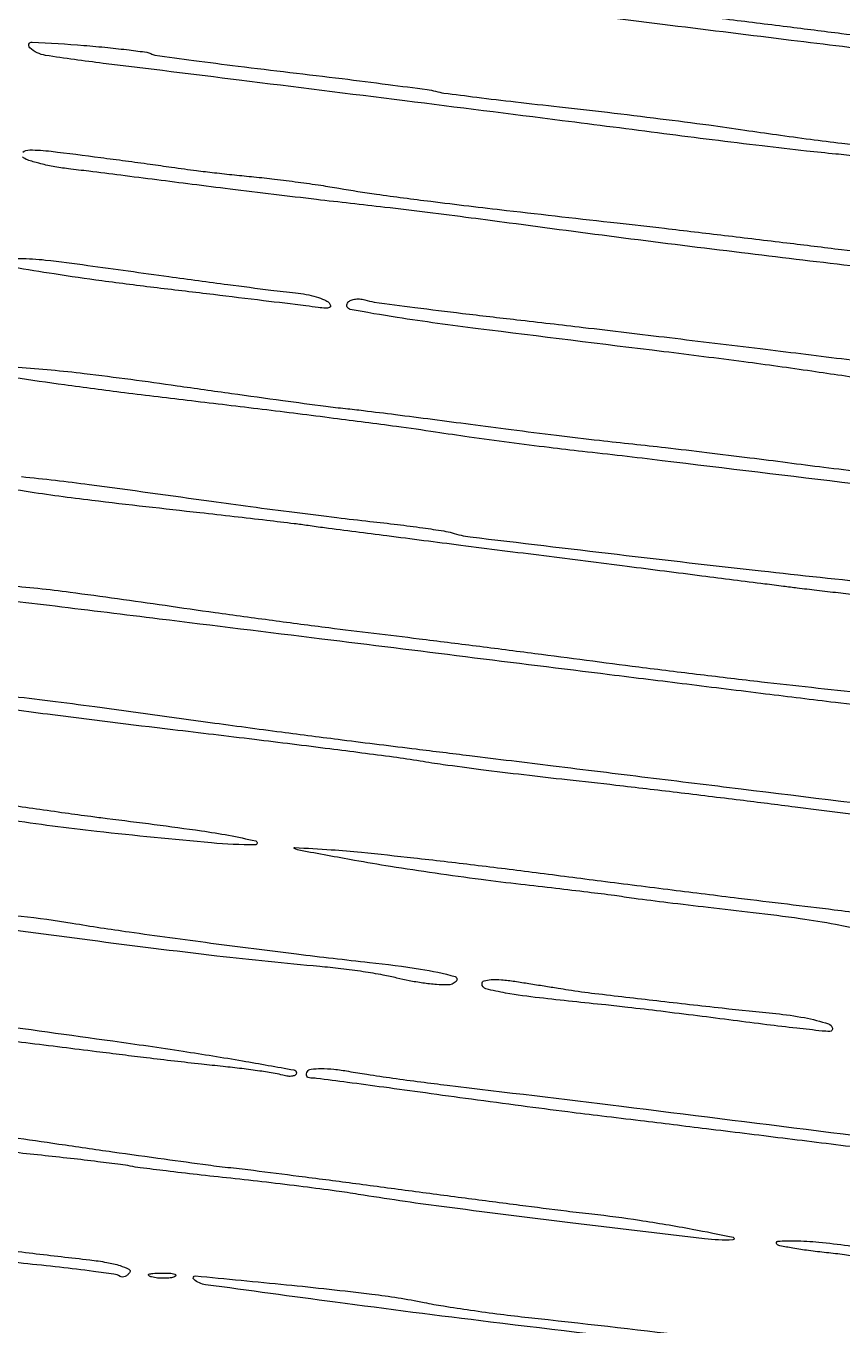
# Model space of a CAD drawing. Extents: x 0 to 1897, y 0 to 3427.
# Drawn here: x 107 to 212.6, y 2956 to 3124 of the extents above; entities that cross this region are included whole.
import ezdxf

# ---------------------------------------------------------------- set-up
doc = ezdxf.new("R2010")
doc.units = 0
doc.header["$MEASUREMENT"] = 0

msp = doc.modelspace()

# ---------------------------------------------------------------- linework, layer by layer
for points in [[(226, 3119.643799, 0.000016), (219.245846, 3120.475329, 0.000003), (205.98125, 3122.107869, 0.000003), (190.348975, 3124.031636, 0.000003), (174, 3126.043424, -0.000282), (157.977867, 3128.024092, -0.00037)], [(261.781234, 3129.592294, -0.000258), (204.515234, 3136.454312, -0.002725)], [(133.5, 3133.088772, 0.000178), (154.437853, 3130.286945, 0.00081)], [(189.925044, 3125.804155, -0.000371), (197.528125, 3124.87336, -0.000368), (205.461699, 3123.89021, -0.000525), (212.5, 3123.00524, 0.001384), (222.527418, 3121.761914, 0.002544), (230.698069, 3120.813922, 0.002885), (237.075249, 3120.1441, 0.011465), (241, 3119.845434, -0.017575), (242.120903, 3119.746347, -0.000261), (248.66875, 3118.931294, -0.00071), (256.268647, 3117.970282, -0.000469), (265, 3116.845258, 0.000768), (274.017919, 3115.688782, 0.000922), (282.50625, 3114.629359, 0.000788), (289.661503, 3113.76115, 0.006151), (293, 3113.402995, -0.010375), (302.862441, 3112.260585, -0.002252), (319.834371, 3109.858941, -0.000298), (338.738973, 3107.085395, -0.161156)], [(214.529474, 3107.101167, 0.009947), (211.75, 3107.415358, -0.004764), (207.972164, 3107.802786, -0.001427), (202.223437, 3108.464352, -0.00143), (195.774564, 3109.243852, -0.001549), (189.5, 3110.040247, 0.000888), (176.381639, 3111.722923, 0.000253), (155.994384, 3114.29072, 0.000266), (134.573817, 3116.966105, 0.000478), (117, 3119.134491, -0.007568), (109.550756, 3120.161071, -0.150328), (107.501754, 3121.152132, -0.6977), (107.809572, 3121.887368, -0.009979), (114.5, 3121.458484, -0.003889), (117.612739, 3121.172083, -0.005725), (120.341649, 3120.867981, -0.00285), (122.646856, 3120.57099, -0.101946), (123.152421, 3120.393847, 0.101269), (123.696904, 3120.202247, 0.000673), (128.709045, 3119.520617, 0.002631), (134.455774, 3118.777726, 0.001674), (141.152421, 3117.970589, -0.001291), (147.908366, 3117.161551, -0.001894), (153.844774, 3116.412266, -0.000889), (158.895844, 3115.746139, -0.034965), (160, 3115.519094, 0.035892), (161.078074, 3115.299494, 0.001251), (165.31875, 3114.759346, 0.002327), (170.335639, 3114.156781, 0.001624), (176, 3113.521807, -0.002305), (182.247058, 3112.812889, -0.001796), (189.03125, 3111.986599, -0.001815), (195.347651, 3111.170946, -0.004411), (200, 3110.511176, 0.002885), (204.076705, 3109.920341, 0.002313), (208.471875, 3109.329938, 0.002338), (212.541437, 3108.821765, 0.005949), (215.5, 3108.502025, -0.003858)], [(106.58714, 3107.649403, -0.167757), (107.489491, 3107.9518, -0.027584), (110.283314, 3107.772152, -0.003009), (116.677641, 3106.96618, -0.000504), (119.89245, 3106.538006, -0.000515), (123.083432, 3106.106386, -0.000499), (125.854097, 3105.725895, -0.002153), (127.5, 3105.490967, 0.00618), (129.052569, 3105.282106, 0.001941), (131.38125, 3105.007262, 0.001938), (133.982848, 3104.720656, 0.002146), (136.5, 3104.464144, -0.005375), (139.161486, 3104.175547, -0.003576), (142.20625, 3103.790131, -0.0036), (145.155909, 3103.373663, -0.007027), (147.5, 3102.991722, 0.009633), (152.348653, 3102.227611, 0.003339), (159.371174, 3101.306905, 0.002381), (169.178874, 3100.134997, 0.000801), (183.5, 3098.516151, -0.001202), (189.620063, 3097.819371, -0.000596), (197.38125, 3096.907468, -0.000591), (205.426121, 3095.942864, -0.000867), (212.5, 3095.073749, 0.000934), (224.342618, 3093.620345, 0.000719)], [(213.693386, 3092.959467, -0.000662), (199.55619, 3094.655933, -0.001595), (184.313462, 3096.554909, -0.001733), (169.5, 3098.500621, 0.001681), (164.596902, 3099.145147, 0.001101), (158.940625, 3099.856689, 0.001107), (153.426362, 3100.525648, 0.002124), (149, 3101.03363, -0.00155), (144.573605, 3101.536466, -0.000808), (139.059375, 3102.189233, -0.000804), (133.40308, 3102.877315, -0.001228), (128.5, 3103.494, 0.000283), (123.921884, 3104.078607, 0.000269), (119.2625, 3104.668362, 0.000267), (115.140754, 3105.185582, 0.000949), (112.5, 3105.510438, -0.014988), (110.51597, 3105.811262, -0.018501), (108.689688, 3106.214765, -0.01711), (107.201435, 3106.656714, -0.115084), (106.55, 3107.057943, -0.453974)], [(104.762824, 3037.393009, -0.003684), (110.12098, 3036.761782, -0.002896), (115.918371, 3036.00133, 0.000275), (130.853218, 3033.962606, 0.001087), (140.043088, 3032.733599, 0.00144), (147.899083, 3031.723363, 0.000796), (157.5, 3030.532372, -0.000047), (164.387207, 3029.688489, -0.000013), (175.2, 3028.362281, -0.000013), (187.443767, 3026.859908, -0.000014), (199.5, 3025.379882, 0.000174), (225.303967, 3022.22058, 0.000807)], [(217.5, 3035.824808, -0.000469), (211.70076, 3036.528766, -0.000133), (202.68125, 3037.634638, -0.000134), (192.495287, 3038.889044, -0.000142), (182.5, 3040.125561, 0.000057), (145.264908, 3044.738354, 0.000278), (124.241035, 3047.328589, 0.000374), (110.796968, 3048.967171, 0.003137), (104.71897, 3049.664686, -0.014526)], [(216.386855, 3078.207037, 0.000616), (208.6567, 3079.343698, 0.003632), (199.873301, 3080.559099, 0.002224), (189.5, 3081.870875, -0.000775), (165.486769, 3084.836803, -0.007033), (155.027952, 3086.294735, -0.008188), (148.966133, 3087.328711, -0.526679), (148.598913, 3088.160044, -0.137979), (148.940458, 3088.473786, -0.072897), (149.490394, 3088.658004, -0.063583), (150.154739, 3088.691715, -0.056613), (150.834157, 3088.561472, 0.042141), (152.053549, 3088.291003, 0.001227), (157.298159, 3087.596874, 0.002462), (163.48227, 3086.824784, 0.001693), (170.5, 3086.00778, -0.001154), (179.094264, 3085.016621, -0.000534), (190.2625, 3083.690388, -0.000529), (201.996117, 3082.271719, -0.000735), (212.5, 3080.974775, 0.000336), (222.896073, 3079.682705, 0.000255)], [(105.980956, 3079.85951, -0.014301), (114.551502, 3079.066236, -0.005318), (126.550411, 3077.478844, 0.000864), (133.600077, 3076.48224, 0.001047), (140.214697, 3075.572916, 0.000884), (145.784784, 3074.829097, 0.007236), (148.332303, 3074.530927, -0.004814), (150.669866, 3074.268803, -0.000982), (154.800739, 3073.757032, -0.001035), (159.600168, 3073.142769, -0.000971), (164.5, 3072.495671, 0.001801), (169.751968, 3071.810935, 0.001297), (175.61875, 3071.082973, 0.001309), (181.202985, 3070.4196, 0.002835), (185.5, 3069.945224, -0.002447), (189.731826, 3069.481364, -0.001219), (195.0875, 3068.854538, -0.00121), (200.632246, 3068.178264, -0.00178), (205.5, 3067.554992, 0.002269), (210.224203, 3066.95479, 0.001809), (215.325, 3066.348968, 0.001828)], [(242.235503, 3061.353966, 0.000338), (214.07154, 3064.793093, 0.000253), (189.279877, 3067.79069, 0.002587), (179, 3068.974427, -0.003373), (174.675448, 3069.479291, -0.001971), (169.5, 3070.13964, -0.001971), (164.324857, 3070.841459, -0.003344), (160, 3071.474854, 0.004966), (154.920006, 3072.202011, 0.001321), (146.80596, 3073.259532, 0.001339), (137.572959, 3074.412975, 0.001379), (128.424546, 3075.505368, -0.002208), (119.755306, 3076.555123, -0.003039), (111.974671, 3077.580232, -0.001942), (105.447668, 3078.506409, -0.036425)], [(214.705488, 3050.405555, -0.001125), (212.07308, 3050.696883, -0.000956), (209.294737, 3051.016074, -0.000963), (206.765855, 3051.316446, -0.002717), (205, 3051.539381, 0.001124), (202.58596, 3051.851964, 0.000053), (194.45, 3052.885984, 0.000087), (184.789424, 3054.11102, 0.000063), (174, 3055.475916, -0.000219), (163.24615, 3056.839725, -0.000312), (153.696875, 3058.061074, -0.00017), (145.620383, 3059.101977, -0.004682), (143.5, 3059.396201, 0.006463), (141.720898, 3059.636614, 0.000975), (138.15, 3060.065175, 0.001093), (133.931439, 3060.553774, 0.000945), (129.5, 3061.048732, -0.002215), (115.536476, 3062.644279, -0.008917), (107.031354, 3063.808474, -0.006418), (101.218821, 3064.786533, -0.273935)], [(106.426596, 3065.733665, -0.008648), (115.184504, 3064.715773, -0.001667), (131, 3062.546099, 0.002012), (136.059935, 3061.855505, 0.00141), (141.765625, 3061.116517, 0.001422), (147.235419, 3060.439557, 0.002968), (151.5, 3059.949733, -0.0034), (155.065519, 3059.537078, -0.004386), (158.33393, 3059.107133, -0.003361), (161.064421, 3058.704819, -0.038181), (162.126143, 3058.45697, 0.046693), (164.469068, 3057.951859, 0.00037), (183.495994, 3055.69079, 0.001566), (202.085052, 3053.554749, 0.002792), (217.397054, 3051.93036, -0.003485)], [(104.410177, 3051.68635, -0.012222), (112.710353, 3050.806074, -0.00391), (125, 3049.100225, 0.001945), (131.461594, 3048.177438, 0.001276), (138.9125, 3047.162303, 0.001283), (146.174121, 3046.210784, 0.002467), (152, 3045.491803, -0.001314), (157.859246, 3044.782425, -0.000665), (165.234375, 3043.859887, -0.000661), (172.846084, 3042.887251, -0.000985), (179.5, 3042.01473, 0.001908), (186.267399, 3041.14003, 0.001174), (194.240402, 3040.159443, 0.001177), (202.12975, 3039.226795, 0.002108), (208.616263, 3038.503174, -0.001932), (215.360116, 3037.753248, -0.000891)], [(217.442491, 3021.639499, -0.001089), (206.5, 3023.01771, 0.001286), (199.390692, 3023.910289, 0.000855), (191.234375, 3024.898871, 0.00086), (183.314688, 3025.831214, 0.001682), (177, 3026.542071, -0.002215), (171.428125, 3027.17532, -0.002201), (165.85, 3027.859229, -0.002156), (160.978017, 3028.499694, -0.008594), (158, 3028.956505, 0.009802), (154.535454, 3029.479388, 0.001008), (146.33125, 3030.53675, 0.001256), (136.550045, 3031.752341, 0.001003), (126, 3033.01509, -0.00284), (109.788623, 3035.015881, -0.011987), (100.108013, 3036.503248, -0.114959)], [(215.094479, 3007.152722, 0.008263), (211.713393, 3007.849854, 0.012595), (207.163393, 3008.5917, 0.005442), (201.071141, 3009.360611, -0.000719), (195.253199, 3010.03913, -0.001001), (190.04681, 3010.664482, -0.000607), (185.663914, 3011.205221, -0.012921), (184.369531, 3011.400594, 0.012752), (183.132066, 3011.587803, 0.000906), (179.67105, 3012.015076, 0.001277), (175.540985, 3012.506651, 0.000963), (171, 3013.026518, -0.0048), (165.869443, 3013.653805, -0.003101), (159.940625, 3014.47397, -0.003117), (154.154716, 3015.34782, -0.00588), (149.5, 3016.136731, -0.00041), (142.506422, 3017.412745, -0.062357), (141.734737, 3017.656404, -0.829002), (141.770087, 3017.798424, -0.001274), (146.5, 3017.514027, -0.009969), (150.396258, 3017.191701, -0.002112), (157.171875, 3016.465982, -0.00221), (165.02108, 3015.556571, -0.002098), (173, 3014.56239, 0.000538), (181.417478, 3013.486891, 0.000416), (190.590625, 3012.332637, 0.000421), (199.155808, 3011.26945, 0.001013), (205.5, 3010.500418, -0.001063), (211.553685, 3009.765978, -0.000556), (219.0875, 3008.827187, -0.000553)], [(101.332976, 2995.127936, -0.000743), (118.245077, 2992.801851, -0.003161), (127.349974, 2991.477046, -0.00523), (135.016483, 2990.229811, -0.00111), (141.677622, 2989.05926, -0.361802), (141.995077, 2988.682612, -0.242794), (141.857599, 2988.412201, -0.112622), (141.484491, 2988.254551, -0.073038), (140.92023, 2988.237807, -0.041613), (140.25, 2988.373202, 0.0295), (139.224006, 2988.606436, 0.005076), (137.251563, 2988.913407, 0.005512), (134.925442, 2989.225124, 0.004901), (132.5, 2989.498868, -0.001943), (129.700877, 2989.79803, -0.001007), (126.20625, 2990.192391, -0.001001), (122.616944, 2990.612038, -0.001521), (119.5, 2990.992404, 0.000256), (116.129575, 2991.412362, 0.000114), (111.685624, 2991.962742, 0.000113), (106.981004, 2992.543242, 0.000152), (102.727657, 2993.06577, -0.007554)], [(214.901959, 2978.992536, 0.00016), (204.899639, 2980.227983, 0.000166), (195.024325, 2981.44121, 0.00016), (186.480627, 2982.485193, 0.000724), (181.5, 2983.084857, -0.002129), (177.08755, 2983.628692, -0.000864), (171.081144, 2984.405507, -0.000855), (164.623934, 2985.263199, -0.001088), (158.669853, 2986.077614, 0.0009), (153.29892, 2986.814318, 0.001356), (148.614768, 2987.435299, 0.000524), (144.587516, 2987.953795, 0.031759), (143.860836, 2988, -0.100035), (143.529069, 2988.067047, -0.176867), (143.327025, 2988.254866, -0.168458), (143.28793, 2988.536407, -0.089681), (143.41819, 2988.867628, -0.231097), (143.889629, 2989.165173, -0.02639), (145.181576, 2989.237618, -0.02716), (146.835365, 2989.153105, -0.017741), (148.727207, 2988.884874, 0.006596), (151.108338, 2988.492957, 0.002489), (154.447992, 2988.005421, 0.002465), (158.087359, 2987.510907, 0.003002), (161.5, 2987.085144, -0.001086), (184.046867, 2984.359885, -0.000755), (209.500948, 2981.18813, -0.000161), (235.035804, 2977.958819, -0.02547)], [(99.214805, 2981.18728, -0.002091), (111.246948, 2979.483986, 0.000972), (118.219021, 2978.48108, 0.001106), (124.900666, 2977.548267, 0.001001), (130.578336, 2976.779996, 0.006201), (133.5, 2976.427429, -0.004298), (136.45019, 2976.082807, -0.000657), (142.31875, 2975.338257, -0.000735), (149.241904, 2974.440317, -0.000637), (156.5, 2973.478673, 0.000689), (163.810662, 2972.510842, 0.000759), (170.892293, 2971.594202, 0.000706), (176.945276, 2970.828737, 0.003868), (180.218444, 2970.445195, -0.010613), (186.374911, 2969.639469, -0.007673), (193.199929, 2968.491028, -0.00827), (198.47187, 2967.43007, -0.878227), (198.442694, 2967.09025, -0.040312), (194.777713, 2967.224962, -0.000916), (177.400337, 2969.305379, -0.00224), (160.756719, 2971.404616, -0.007733), (150, 2972.979884, 0.006841), (147.153457, 2973.401932, 0.002152), (142.884375, 2973.956629, 0.002149), (138.114778, 2974.534692, 0.00238), (133.5, 2975.051628, -0.001511), (129.141207, 2975.532224, -0.001953), (125.14375, 2976.001036, -0.001476), (121.796333, 2976.416905, -0.01734), (120.5, 2976.627744, 0.017003), (119.242532, 2976.833133, 0.001803), (116.296875, 2977.201165, 0.002225), (112.784136, 2977.611334, 0.001785), (109, 2978.022456, -0.003687), (101.354683, 2978.882505, -0.012456)]]:
    msp.add_lwpolyline(points, format="xyb")
for points in [[(115, 3093.032911, 0.00043), (125.501411, 3091.585404, 0.00109), (133.135183, 3090.556807, 0.001326), (138.692083, 3089.835374, 0.006251), (141.8876, 3089.469657, -0.022347), (143.253267, 3089.26865, -0.024385), (144.555695, 3088.950499, -0.024824), (145.634322, 3088.571396, -0.099774), (146.213422, 3088.186578, -0.143681), (146.407157, 3087.831939, -0.357236), (146.281903, 3087.586355, -0.115482), (145.762786, 3087.490279, -0.023532), (144.825823, 3087.57861, 0.004775), (143.217479, 3087.791338, 0.000221), (137.748835, 3088.45912, 0.000367), (131.256285, 3089.244188, 0.000263), (124, 3090.11233, -0.003628), (116.840998, 3091.01774, -0.005566), (110.655313, 3091.915895, -0.002134), (105.372076, 3092.766289, -0.14128), (104.55, 3093.157898, -0.586691), (104.671625, 3093.7132, -0.076646), (106.198756, 3093.930015, -0.025252), (109.541389, 3093.720984, -0.006222)], [(117.5, 3021.559779, -0.004908), (129.698885, 3019.958531, -0.022454), (136.721817, 3018.642581, -0.892092), (136.663099, 3018.139503, -0.021594), (131, 3018.396982, -0.005172), (116.156882, 3019.870692, -0.010997), (104.715397, 3021.381647, -0.006069), (95.896821, 3022.853969, -0.529157), (95.433385, 3023.892215, -0.26854), (95.898603, 3024.141864, -0.007028), (98.339106, 3024.028943, -0.012967), (101.283535, 3023.774433, -0.008273), (104.692111, 3023.333311, 0.00098), (108.357624, 3022.804476, 0.000932), (112.087683, 3022.280881, 0.000924), (115.387217, 3021.8302, 0.003301)], [(113, 3008.0283, 0.006228), (120.346963, 3006.900361, 0.002192), (130.913116, 3005.459873, 0.002237), (142.02262, 3004.045425, 0.003672), (151.439837, 3002.959352, -0.01109), (158.043323, 3002.098328, -0.032752), (162.509199, 3001.112237, -0.583144), (162.655275, 3000.494297, -0.186825), (161.5, 3000.035986, -0.023991), (160.100459, 3000.091571, -0.012265), (158.353125, 3000.288447, -0.012159), (156.558836, 3000.579932, -0.017865), (155, 3000.930299, 0.020174), (153.214984, 3001.322856, 0.007042), (150.61875, 3001.747287, 0.00698), (147.745211, 3002.134671, 0.008091), (145, 3002.42082, -0.007009), (131.708496, 3003.777203, -0.003714), (115.271811, 3005.811549, -0.00207), (99.331823, 3007.971896, -0.040592), (94.5, 3009.052324, -0.847573), (94.569273, 3009.556676, -0.02086), (99.210639, 3009.493635, -0.012124), (106.389729, 3008.921376, -0.015251)], [(177.166114, 2999.420497, 0.009427), (180.603127, 2998.945961, 0.001006), (188.609609, 2998.010318, 0.001364), (197.068535, 2997.062416, 0.002466), (204, 2996.339388, -0.021433), (207.695078, 2995.811648, -0.033226), (210.814705, 2995.011256, -0.260206), (211.325056, 2994.456907, -0.480246), (211, 2994.038478, -0.030317), (209.979081, 2994.085192, -0.001576), (206.709375, 2994.444636, -0.002493), (202.82294, 2994.903913, -0.001808), (198.5, 2995.452511, 0.00121), (193.885217, 2996.043747, 0.001098), (189.115625, 2996.632444, 0.001099), (184.845267, 2997.140481, 0.003534), (182, 2997.452269, -0.002345), (173.422172, 2998.371605, -0.014702), (169.057664, 2998.990494, -0.021625), (166.509151, 2999.54304, -0.340863), (166, 3000.203121, -0.332253), (166.266325, 3000.559664, -0.054078), (167.170679, 3000.723889, -0.038737), (168.517877, 3000.716006, -0.018151), (170.25, 3000.507879, -0.000009), (172.072462, 3000.221432, -0.000007), (174.034734, 2999.912945, -0.000007), (175.849545, 2999.627585, -0.000019)], [(98.5, 2966.979551, 0.010426), (101.384824, 2966.341407, 0.012638), (104.114851, 2965.868353, 0.007074), (107.888466, 2965.366743, 0.001137), (115.263503, 2964.509418, -0.016001), (117.450943, 2964.188985, -0.030502), (119.177334, 2963.769364, -0.037511), (120.325283, 2963.318282, -0.445066), (120.444405, 2962.910045, -0.069603), (120.170691, 2962.580127, -0.084432), (119.832928, 2962.363253, -0.098189), (119.485417, 2962.290425, -0.137713), (119.180902, 2962.372372, 0.097041), (118.367848, 2962.662824, 0.005623), (115.739393, 2963.028898, 0.004392), (111.357517, 2963.549941, 0.000571), (102, 2964.568541, -0.005563), (96.635806, 2965.206701, -0.022987), (93.420507, 2965.776857, -0.034328), (91.477005, 2966.357028, -0.312646), (91, 2967.045313, -0.319995), (91.473089, 2967.708834, -0.0854), (92.828999, 2967.929901, -0.044051), (95.108032, 2967.708571, -0.013425)], [(213.360429, 2966.364076, -0.018347), (215.138467, 2966.05354, -0.028652), (216.637126, 2965.643796, -0.027896), (217.748165, 2965.200097, -0.291637), (218, 2964.805059, -0.089075), (217.943012, 2964.487713, -0.1675), (217.779687, 2964.288725, -0.177067), (217.535915, 2964.239032, -0.100922), (217.25, 2964.343583, 0.092236), (216.708142, 2964.552367, 0.005487), (214.971863, 2964.855515, 0.008105), (212.882487, 2965.162044, 0.005882), (210.547833, 2965.438101, -0.006425), (208.23345, 2965.714311, -0.009438), (206.207668, 2966.021533, -0.005342), (204.520875, 2966.328597, -0.149767), (204.131166, 2966.535501, -0.644129), (204.276848, 2966.923626, -0.021458), (206.455344, 2966.976654, -0.018827), (209.582113, 2966.800676, -0.010587)], [(126.269032, 2962.344063, -0.06278), (125.671085, 2962.185595, -0.030339), (124.880008, 2962.127736, -0.029507), (124.036634, 2962.167106, -0.037336), (123.269032, 2962.307009, -0.087174), (122.883358, 2962.48334, -0.597527), (122.900903, 2962.643467, -0.080377), (123.431793, 2962.764444, -0.012823), (124.5, 2962.805051, -0.014395), (125.580113, 2962.787295, -0.052471), (126.257153, 2962.684921, -0.333666), (126.386009, 2962.52287, -0.31318)], [(158.5, 2959.005296, 0.010448), (161.002107, 2958.552762, 0.003913), (164.528125, 2958.01911, 0.003874), (168.379247, 2957.497467, 0.004691), (172, 2957.070051, -0.002912), (192.508905, 2954.722997, -0.012486), (204.682102, 2952.948627, -0.348518), (205.40545, 2952.140954, -0.434229), (204.755823, 2951.456989, -0.011147), (202.70589, 2951.519484, -0.01604), (200.897023, 2951.673333, -0.01177), (199.426752, 2951.881225, -0.186702), (199, 2952.13308, 0.168335), (198.56425, 2952.411627, 0.008401), (196.884375, 2952.784502, 0.012747), (194.835126, 2953.149214, 0.008808), (192.5, 2953.461678, -0.001436), (167.093613, 2956.480744, -0.00287), (147.024903, 2959.040981, -0.000676), (130.227877, 2961.305025, -0.143361), (128.745406, 2961.96726, -0.732925), (128.944432, 2962.439228, -0.001496), (140.711364, 2961.30341, -0.005062), (151.76087, 2960.090391, -0.020092)]]:
    msp.add_lwpolyline(points, format="xyb", close=True)

doc.saveas('drawing.dxf')
